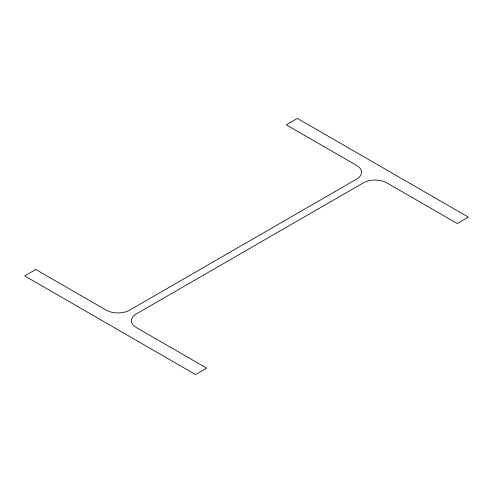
<?xml version="1.0" encoding="UTF-8"?>
<svg xmlns="http://www.w3.org/2000/svg" width="493" height="493" viewBox="0 0 493 493"><rect width="100%" height="100%" fill="white"/><g stroke="black" fill="none" stroke-linecap="round" stroke-linejoin="round"><path stroke-width="0.74" d="M35.755 269.474L24.65 275.889L195.598 374.581L206.709 368.172L136.308 327.525A16.651 9.613 0 0 1 136.308 313.93L363.292 182.878A16.651 9.613 0 0 1 386.845 182.878L457.245 223.526L468.35 217.111L297.402 118.419L286.291 124.828L356.692 165.475A16.651 9.613 0 0 1 356.692 179.07L129.708 310.122A16.651 9.613 0 0 1 106.155 310.122L35.755 269.474"/></g></svg>
